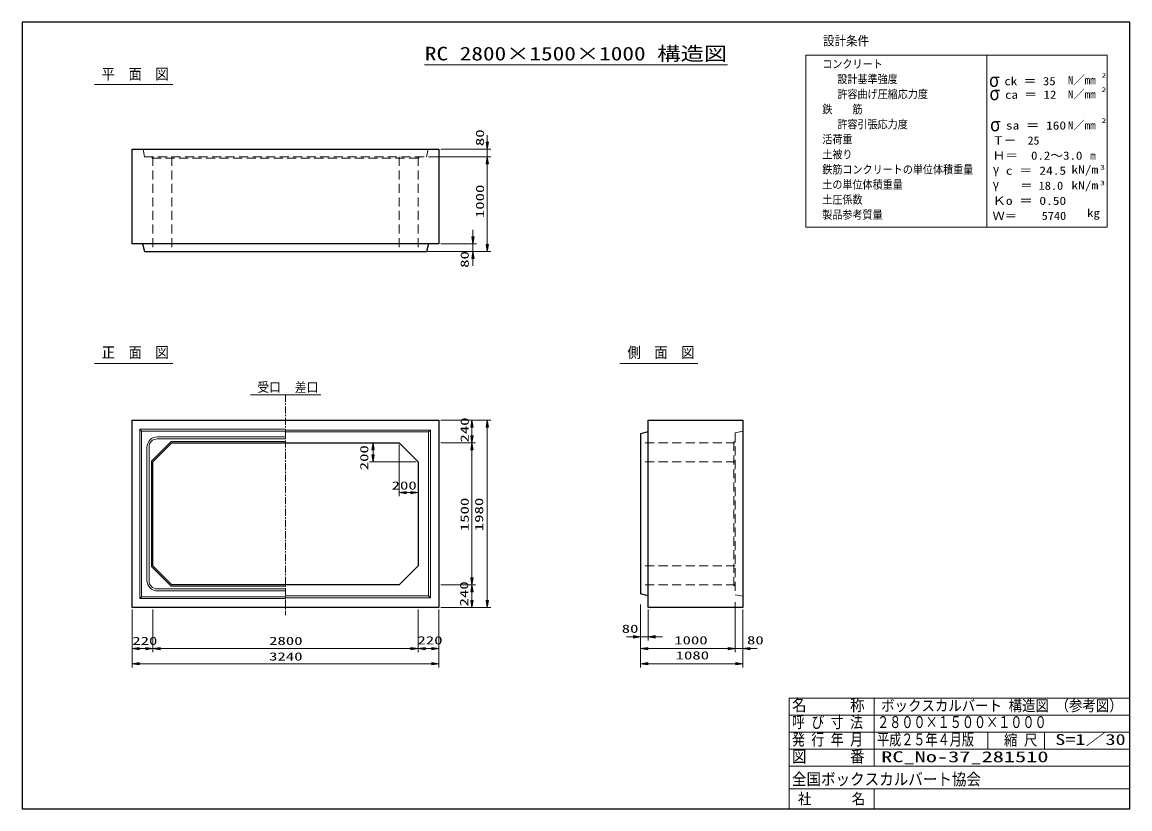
# Model space of a CAD drawing. Units: millimetres on the paper. Extents: x 15 to 405, y 10 to 287.
import ezdxf
from ezdxf.enums import TextEntityAlignment as Align

# ---------------------------------------------------------------- set-up
doc = ezdxf.new("R2010")
doc.units = ezdxf.units.MM
for name, pattern in [('USER1', [4.7625, 3.175, -1.5875]), ('USER2', [4, 2.5, -0.5, 0.5, -0.5]), ('USER3', [1083.763332, 361.244444, -0.01, 361.244444, -0.01, 361.244444, -0.01])]:
    doc.linetypes.add(name, pattern=pattern)
for name, color, linetype, lineweight in [('0001_01', 6, 'USER3', 25), ('0_6', 6, 'Continuous', 13), ('BOX', 40, 'Continuous', 13), ('SUNPO', 1, 'Continuous', 13), ('TEXT', 2, 'Continuous', 13)]:
    doc.layers.add(name, color=color, linetype=linetype, lineweight=lineweight)
doc.layers.add('0001_02', color=2, linetype='Continuous')
doc.styles.add('ＭＳ ゴシック', font='')
doc.styles.get('ＭＳ ゴシック').set_extended_font_data('MS Gothic')

msp = doc.modelspace()

# ---------------------------------------------------------------- hatches: boundary and pattern name
at = {"layer": 'SUNPO'}
for points in [[(178.563, 244.732), (179.397, 244.732), (178.98, 242.232)], [(178.563, 237.066), (179.397, 237.066), (178.98, 239.566)], [(178.563, 237.066), (179.397, 237.066), (178.98, 239.566)], [(173.563, 211.399), (174.397, 211.399), (173.98, 208.899)], [(178.563, 208.732), (179.397, 208.732), (178.98, 206.232)], [(173.563, 203.732), (174.397, 203.732), (173.98, 206.232)], [(173.208, 144.358), (174.041, 144.358), (173.625, 146.858)], [(178.563, 144.358), (179.397, 144.358), (178.98, 146.858)], [(173.208, 141.358), (174.041, 141.358), (173.625, 138.858)], [(138.371, 136.358), (139.204, 136.358), (138.787, 138.858)], [(173.208, 136.358), (174.041, 136.358), (173.625, 138.858)], [(138.371, 134.691), (139.204, 134.691), (138.787, 132.191)], [(150.48, 121.756), (150.48, 120.923), (147.98, 121.34)], [(152.147, 121.756), (152.147, 120.923), (154.647, 121.34)], [(173.208, 91.358), (174.041, 91.358), (173.625, 88.858)], [(173.208, 86.358), (174.041, 86.358), (173.625, 88.858)], [(173.208, 83.358), (174.041, 83.358), (173.625, 80.858)], [(178.563, 83.358), (179.397, 83.358), (178.98, 80.858)], [(230.504, 70.987), (230.504, 70.154), (233.004, 70.571)], [(238.171, 70.987), (238.171, 70.154), (235.671, 70.571)], [(56.48, 66.823), (56.48, 65.99), (53.98, 66.407)], [(58.813, 66.823), (58.813, 65.99), (61.313, 66.407)], [(63.813, 66.823), (63.813, 65.99), (61.313, 66.407)], [(152.147, 66.823), (152.147, 65.99), (154.647, 66.407)], [(157.147, 66.823), (157.147, 65.99), (154.647, 66.407)], [(159.48, 66.823), (159.48, 65.99), (161.98, 66.407)], [(235.504, 66.823), (235.504, 65.99), (233.004, 66.407)], [(263.837, 66.823), (263.837, 65.99), (266.337, 66.407)], [(263.837, 66.823), (263.837, 65.99), (266.337, 66.407)], [(271.504, 66.823), (271.504, 65.99), (269.004, 66.407)], [(56.48, 61.487), (56.48, 60.653), (53.98, 61.07)], [(159.48, 61.487), (159.48, 60.653), (161.98, 61.07)], [(235.504, 61.487), (235.504, 60.653), (233.004, 61.07)], [(266.504, 61.487), (266.504, 60.653), (269.004, 61.07)]]:
    msp.add_hatch(color=256, dxfattribs=at).paths.add_polyline_path(points)

# ---------------------------------------------------------------- linework, layer by layer
at = {"layer": '0001_01'}
for p, q in [((405.25, 287), (15.25, 287)), ((15.25, 287), (15.25, 10)), ((405.25, 10), (405.25, 287)), ((15.25, 10), (405.25, 10))]:
    msp.add_line(p, q, dxfattribs=at)
at = {"layer": '0_6'}
for p, q in [((285.25, 49), (405.25, 49)), ((285.25, 49), (285.25, 10)), ((315.25, 49), (315.25, 25)), ((285.25, 43), (405.25, 43)), ((405.25, 43), (285.25, 43)), ((285.25, 37), (405.25, 37)), ((405.25, 37), (285.25, 37)), ((355.25, 37), (355.25, 31)), ((375.25, 37), (375.25, 31)), ((285.25, 31), (405.25, 31)), ((405.25, 31), (285.25, 31)), ((285.25, 25), (405.25, 25)), ((405.25, 25), (285.25, 25)), ((285.25, 17), (405.25, 17)), ((315.25, 17), (315.25, 10))]:
    msp.add_line(p, q, dxfattribs=at)
at = {"layer": 'BOX', "color": 6, "lineweight": 25}
for p, q in [((53.98, 208.899), (53.98, 242.232)), ((53.98, 242.232), (161.98, 242.232)), ((161.98, 242.232), (161.98, 208.899)), ((161.98, 208.899), (53.98, 208.899)), ((57.647, 208.899), (58.313, 206.232)), ((158.313, 208.899), (157.647, 206.232)), ((58.313, 206.232), (157.647, 206.232)), ((53.98, 80.858), (53.98, 146.858)), ((53.98, 146.858), (161.98, 146.858)), ((161.98, 146.858), (161.98, 80.858)), ((235.671, 80.842), (235.671, 146.858)), ((235.671, 146.858), (269.004, 146.858)), ((269.004, 146.858), (269.004, 80.842)), ((235.671, 142.691), (233.004, 142.025)), ((233.004, 142.025), (233.004, 85.691)), ((61.313, 132.191), (67.98, 138.858)), ((67.98, 138.858), (147.98, 138.858)), ((147.98, 138.858), (154.647, 132.191)), ((61.313, 95.525), (61.313, 132.191)), ((154.647, 132.191), (154.647, 95.525)), ((67.98, 88.858), (61.313, 95.525)), ((154.647, 95.525), (147.98, 88.858)), ((147.98, 88.858), (67.98, 88.858)), ((235.671, 85.025), (233.004, 85.691)), ((161.98, 80.858), (53.98, 80.858)), ((269.004, 80.842), (235.671, 80.842))]:
    msp.add_line(p, q, dxfattribs=at)
at = {"layer": 'BOX', "color": 2, "linetype": 'USER1'}
for p, q in [((57.813, 242.232), (58.313, 239.566)), ((158.147, 242.232), (157.647, 239.566)), ((58.313, 239.566), (157.647, 239.566)), ((60.791, 239.566), (60.968, 239.066)), ((60.968, 239.066), (154.881, 239.066)), ((61.313, 239.566), (61.313, 206.232)), ((67.98, 239.566), (67.98, 206.232)), ((147.98, 239.566), (147.98, 206.232)), ((154.647, 239.566), (154.647, 206.232)), ((154.881, 239.066), (155.096, 239.566)), ((269.004, 143.025), (266.337, 142.358)), ((266.337, 142.358), (266.337, 85.358)), ((266.337, 138.858), (233.004, 138.858)), ((266.337, 139.376), (265.837, 139.177)), ((265.837, 139.177), (265.837, 88.631)), ((266.337, 132.191), (233.004, 132.191)), ((266.337, 95.525), (233.004, 95.525)), ((266.337, 88.858), (233.004, 88.858)), ((265.837, 88.631), (266.337, 88.454)), ((269.004, 84.858), (266.337, 85.358))]:
    msp.add_line(p, q, dxfattribs=at)
at = {"layer": 'BOX', "color": 2}
msp.add_line((95.606, 155.727), (120.355, 155.727), dxfattribs=at)
at = {"layer": 'BOX', "color": 2, "linetype": 'USER2'}
msp.add_line((107.98, 155.727), (107.98, 78.217), dxfattribs=at)
at = {"layer": 'BOX'}
for p, q in [((56.647, 143.691), (57.313, 143.025)), ((56.647, 84.025), (56.647, 143.691)), ((56.647, 143.691), (107.98, 143.691)), ((107.98, 143.025), (57.313, 143.025)), ((57.313, 143.025), (57.313, 84.691)), ((62.947, 140.991), (107.98, 140.991)), ((107.98, 143.358), (158.98, 143.358)), ((158.313, 142.691), (107.98, 142.691)), ((158.313, 142.691), (158.98, 143.358)), ((158.313, 85.025), (158.313, 142.691)), ((158.98, 143.358), (158.98, 84.358)), ((59.18, 90.491), (59.18, 137.225)), ((59.913, 137.358), (59.913, 90.358)), ((67.773, 139.358), (60.813, 132.398)), ((107.98, 140.258), (62.813, 140.258)), ((107.98, 139.358), (67.773, 139.358)), ((60.813, 132.398), (60.813, 95.317)), ((60.813, 95.317), (67.773, 88.358)), ((62.813, 87.458), (107.98, 87.458)), ((107.98, 86.725), (62.947, 86.725)), ((67.773, 88.358), (107.98, 88.358)), ((57.313, 84.691), (56.647, 84.025)), ((107.98, 84.025), (56.647, 84.025)), ((57.313, 84.691), (107.98, 84.691)), ((107.98, 85.025), (158.313, 85.025)), ((158.98, 84.358), (107.98, 84.358)), ((158.313, 85.025), (158.98, 84.358))]:
    msp.add_line(p, q, dxfattribs=at)
for centre, radius, start, end in [((62.947, 137.225), 3.767, 90, 180), ((62.813, 137.358), 2.9, 90, 180), ((62.947, 90.491), 3.767, 180, 270), ((62.813, 90.358), 2.9, 180, 270)]:
    msp.add_arc(centre, radius, start, end, dxfattribs=at)
at = {"layer": 'SUNPO'}
for p, q in [((178.98, 244.732), (178.98, 247.232)), ((162.605, 242.232), (180.23, 242.232)), ((178.98, 239.566), (178.98, 242.232)), ((158.272, 239.566), (180.23, 239.566)), ((158.272, 239.566), (180.23, 239.566)), ((178.98, 237.066), (178.98, 208.732)), ((178.98, 237.066), (178.98, 234.566)), ((173.98, 211.399), (173.98, 213.899)), ((162.605, 208.899), (175.23, 208.899)), ((173.98, 208.899), (173.98, 206.232)), ((157.938, 206.232), (180.23, 206.232)), ((157.938, 206.232), (175.23, 206.232)), ((173.98, 203.732), (173.98, 201.232)), ((162.605, 146.858), (180.23, 146.858)), ((162.605, 146.858), (174.875, 146.858)), ((173.625, 144.358), (173.625, 141.358)), ((178.98, 144.358), (178.98, 83.358)), ((147.355, 138.858), (137.537, 138.858)), ((147.98, 138.233), (147.98, 120.09)), ((162.605, 138.858), (174.875, 138.858)), ((162.605, 138.858), (174.875, 138.858)), ((138.787, 136.358), (138.787, 134.691)), ((173.625, 136.358), (173.625, 91.358)), ((154.022, 132.191), (137.537, 132.191)), ((154.647, 131.566), (154.647, 120.09)), ((152.147, 121.34), (150.48, 121.34)), ((162.605, 88.858), (174.875, 88.858)), ((162.605, 88.858), (174.875, 88.858)), ((173.625, 86.358), (173.625, 83.358)), ((233.004, 81.9), (233.004, 59.82)), ((233.004, 81.9), (233.004, 65.157)), ((233.004, 81.9), (233.004, 69.321)), ((266.337, 82.733), (266.337, 65.157)), ((266.337, 82.733), (266.337, 65.157)), ((53.98, 80.233), (53.98, 59.82)), ((53.98, 80.233), (53.98, 65.157)), ((61.313, 80.233), (61.313, 65.157)), ((154.647, 80.233), (154.647, 65.157)), ((154.647, 78.733), (154.647, 65.157)), ((161.98, 80.233), (161.98, 59.82)), ((161.98, 80.233), (161.98, 65.157)), ((162.605, 80.858), (180.23, 80.858)), ((162.605, 80.858), (174.875, 80.858)), ((235.671, 80.217), (235.671, 69.321)), ((269.004, 80.217), (269.004, 59.82)), ((269.004, 80.217), (269.004, 65.157)), ((61.313, 77.9), (61.313, 65.157)), ((230.504, 70.571), (228.004, 70.571)), ((233.004, 70.571), (235.671, 70.571)), ((238.171, 70.571), (240.671, 70.571)), ((56.48, 66.407), (58.813, 66.407)), ((63.813, 66.407), (152.147, 66.407)), ((157.147, 66.407), (159.48, 66.407)), ((235.504, 66.407), (263.837, 66.407)), ((263.837, 66.407), (261.337, 66.407)), ((266.337, 66.407), (269.004, 66.407)), ((271.504, 66.407), (274.004, 66.407)), ((159.48, 61.07), (56.48, 61.07)), ((235.504, 61.07), (266.504, 61.07))]:
    msp.add_line(p, q, dxfattribs=at)
for points in [[(178.563, 244.732), (179.397, 244.732), (178.98, 242.232)], [(178.563, 237.066), (179.397, 237.066), (178.98, 239.566)], [(178.563, 237.066), (179.397, 237.066), (178.98, 239.566)], [(173.563, 211.399), (174.397, 211.399), (173.98, 208.899)], [(178.563, 208.732), (179.397, 208.732), (178.98, 206.232)], [(173.563, 203.732), (174.397, 203.732), (173.98, 206.232)], [(173.208, 144.358), (174.041, 144.358), (173.625, 146.858)], [(178.563, 144.358), (179.397, 144.358), (178.98, 146.858)], [(173.208, 141.358), (174.041, 141.358), (173.625, 138.858)], [(138.371, 136.358), (139.204, 136.358), (138.787, 138.858)], [(173.208, 136.358), (174.041, 136.358), (173.625, 138.858)], [(138.371, 134.691), (139.204, 134.691), (138.787, 132.191)], [(150.48, 121.756), (150.48, 120.923), (147.98, 121.34)], [(152.147, 121.756), (152.147, 120.923), (154.647, 121.34)], [(173.208, 91.358), (174.041, 91.358), (173.625, 88.858)], [(173.208, 86.358), (174.041, 86.358), (173.625, 88.858)], [(173.208, 83.358), (174.041, 83.358), (173.625, 80.858)], [(178.563, 83.358), (179.397, 83.358), (178.98, 80.858)], [(230.504, 70.987), (230.504, 70.154), (233.004, 70.571)], [(238.171, 70.987), (238.171, 70.154), (235.671, 70.571)], [(56.48, 66.823), (56.48, 65.99), (53.98, 66.407)], [(58.813, 66.823), (58.813, 65.99), (61.313, 66.407)], [(63.813, 66.823), (63.813, 65.99), (61.313, 66.407)], [(152.147, 66.823), (152.147, 65.99), (154.647, 66.407)], [(157.147, 66.823), (157.147, 65.99), (154.647, 66.407)], [(159.48, 66.823), (159.48, 65.99), (161.98, 66.407)], [(235.504, 66.823), (235.504, 65.99), (233.004, 66.407)], [(263.837, 66.823), (263.837, 65.99), (266.337, 66.407)], [(263.837, 66.823), (263.837, 65.99), (266.337, 66.407)], [(271.504, 66.823), (271.504, 65.99), (269.004, 66.407)], [(56.48, 61.487), (56.48, 60.653), (53.98, 61.07)], [(159.48, 61.487), (159.48, 60.653), (161.98, 61.07)], [(235.504, 61.487), (235.504, 60.653), (233.004, 61.07)], [(266.504, 61.487), (266.504, 60.653), (269.004, 61.07)]]:
    msp.add_lwpolyline(points, close=True, dxfattribs=at)
at = {"layer": 'TEXT', "color": 6}
for p, q in [((291.196, 275.338), (354.856, 275.338)), ((291.196, 214.855), (291.196, 275.338)), ((354.856, 275.338), (354.856, 214.855)), ((354.856, 214.855), (354.856, 275.338)), ((354.856, 275.338), (397.297, 275.338)), ((397.297, 275.338), (397.297, 214.855)), ((354.856, 214.855), (291.196, 214.855)), ((397.297, 214.855), (354.856, 214.855))]:
    msp.add_line(p, q, dxfattribs=at)
at = {"layer": 'TEXT', "color": 3}
msp.add_line((156.917, 272), (263.583, 272), dxfattribs=at)
at = {"layer": 'TEXT'}
for p, q in [((68.251, 265.012), (40.761, 265.012)), ((68.251, 166.765), (40.761, 166.765)), ((253.197, 166.765), (225.707, 166.765))]:
    msp.add_line(p, q, dxfattribs=at)

# ---------------------------------------------------------------- texts
at = {"layer": '0001_02', "style": 'ＭＳ ゴシック'}
for s, height, width, p in [('設計条件', 3.299, 0.9, (297.227, 277.797)), ('コンクリート', 2.886, 0.9, (296.965, 269.942)), ('設計基準強度', 2.886, 0.9, (302.27, 264.637)), ('2', 1.649, 1.5, (395.254, 266.92)), ('2', 1.649, 1.5, (395.254, 261.901)), ('鉄\u3000\u3000筋', 2.886, 0.9, (296.965, 254.026)), ('許容引張応力度', 2.886, 0.9, (302.27, 248.721)), ('2', 1.649, 1.5, (395.254, 251.004)), ('活荷重', 2.886, 0.9, (296.965, 243.416)), ('土被り', 2.886, 0.9, (296.965, 238.111)), ('鉄筋コンクリートの単位体積重量', 2.886, 0.9, (296.965, 232.806)), ('土の単位体積重量', 2.886, 0.9, (296.965, 227.501)), ('γ', 3.299, 0.9, (356.953, 227.286)), ('  \u3000 ＝ 18.0', 2.886, 1.1, (355.848, 227.093)), ('土圧係数', 2.886, 0.9, (296.965, 222.196)), ('Ｋo ＝ 0.50', 2.886, 1.2, (356.883, 221.788)), ('製品参考質量', 2.886, 0.9, (296.965, 216.891)), ('Ｗ＝\u3000\u30005740', 2.886, 1.1, (356.883, 216.483)), ('   kg', 2.886, 1.15, (383.408, 217.483))]:
    msp.add_text(s, height=height, dxfattribs=dict(at, width=width)).set_placement(p, align=Align.BOTTOM_LEFT)
msp.add_text('    m', height=2.886, dxfattribs=at).set_placement((383.408, 237.703), align=Align.BOTTOM_LEFT)
at = {"layer": 'SUNPO', "color": 2, "style": 'ＭＳ ゴシック', "width": 1.5}
for s, p in [('80', (178.747, 243.353)), ('1000', (178.747, 218.004)), ('80', (173.356, 200.492)), ('240', (173.353, 138.965)), ('200', (137.989, 129.215)), ('1500', (173.353, 107.761)), ('1980', (178.434, 107.761)), ('240', (173.15, 81.279))]:
    msp.add_text(s, height=2.886, rotation=90, dxfattribs=at).set_placement(p, align=Align.BOTTOM_LEFT)
for s, p in [('200', (145.336, 121.538)), ('80', (226.348, 71.105)), ('220', (54.034, 66.832)), ('2800', (102.195, 66.832)), ('220', (154.433, 67.035)), ('1000', (244.82, 67.05)), ('80', (270.464, 67.05)), ('3240', (102.195, 61.348)), ('1080', (245.327, 61.729))]:
    msp.add_text(s, height=2.886, dxfattribs=at).set_placement(p, align=Align.BOTTOM_LEFT)
at = {"layer": 'TEXT', "style": 'ＭＳ ゴシック', "width": 1.25}
msp.add_text('RC 2800×1500×1000 構造図', height=4.811, dxfattribs=at).set_placement((210.25, 272.075), align=Align.BOTTOM_CENTER)
at = {"layer": 'TEXT', "style": 'ＭＳ ゴシック'}
for s, height, width, p in [('平\u3000面\u3000図', 3.848, 0.9, (43.231, 265.69)), ('σ', 4.948, 0.9, (355.633, 262.701)), ('  ck ＝ 35', 2.886, 1.15, (356.561, 263.923)), ('許容曲げ圧縮応力度', 2.886, 0.9, (302.27, 259.332)), ('σ', 4.948, 0.9, (355.787, 258.03)), ('  ca ＝ 12', 2.886, 1.15, (356.806, 259.153)), ('σ', 4.948, 0.9, (356.016, 247.082)), ('  sa ＝ 160', 2.886, 1.2, (356.883, 248.313)), ('Ｔー\u300025', 2.886, 1.05, (356.883, 243.008)), ('Ｈ＝\u30000.2～3.0', 2.886, 1.15, (356.883, 237.703)), ('γ', 3.299, 0.9, (357.017, 232.598)), ('  c ＝ 24.5', 2.886, 1.2, (356.883, 232.398)), ('kN/m', 2.886, 1.2, (384.69, 232.777)), ('3', 1.649, 1.5, (394.791, 234.605)), ('kN/m', 2.886, 1.2, (384.69, 227.228)), ('3', 1.649, 1.5, (394.791, 229.056)), ('正\u3000面\u3000図', 3.848, 0.9, (43.231, 167.631)), ('側\u3000面\u3000図', 3.848, 0.9, (228.356, 167.631)), ('受口', 3.367, 0.9, (98.076, 155.803)), ('差口', 3.367, 0.9, (111.251, 155.754)), ('名      称', 4.169, 0.9, (286.292, 43.212)), ('ボックスカルバート 構造図 （参考図）', 3.848, 0.9, (317.708, 43.26)), ('呼 び 寸 法', 4.169, 0.8, (286.292, 37.212)), ('２８００×１５００×１０００', 4.169, 0.75, (316.264, 37.212)), ('発 行 年 月', 4.169, 0.8, (286.292, 31.116)), ('平成２５年４月版', 4.169, 0.75, (316.239, 31.116)), ('縮 尺', 3.848, 0.9, (360.909, 31.177)), ('S=1／30', 3.848, 1.35, (379.002, 31.346)), ('図      番', 4.169, 0.9, (286.292, 25.116)), ('RC_No-37_281510', 3.848, 1.5, (317.708, 25.26)), ('全国ボックスカルバート協会', 4.169, 0.9, (286.292, 17.116)), ('社\u3000\u3000\u3000名', 3.848, 0.9, (288.406, 10.468))]:
    msp.add_text(s, height=height, dxfattribs=dict(at, width=width)).set_placement(p, align=Align.BOTTOM_LEFT)
for p in [(383.408, 264.294), (383.408, 259.275), (383.408, 248.379)]:
    msp.add_text('N／mm', height=2.886, dxfattribs=at).set_placement(p, align=Align.BOTTOM_LEFT)

doc.saveas('drawing.dxf')
